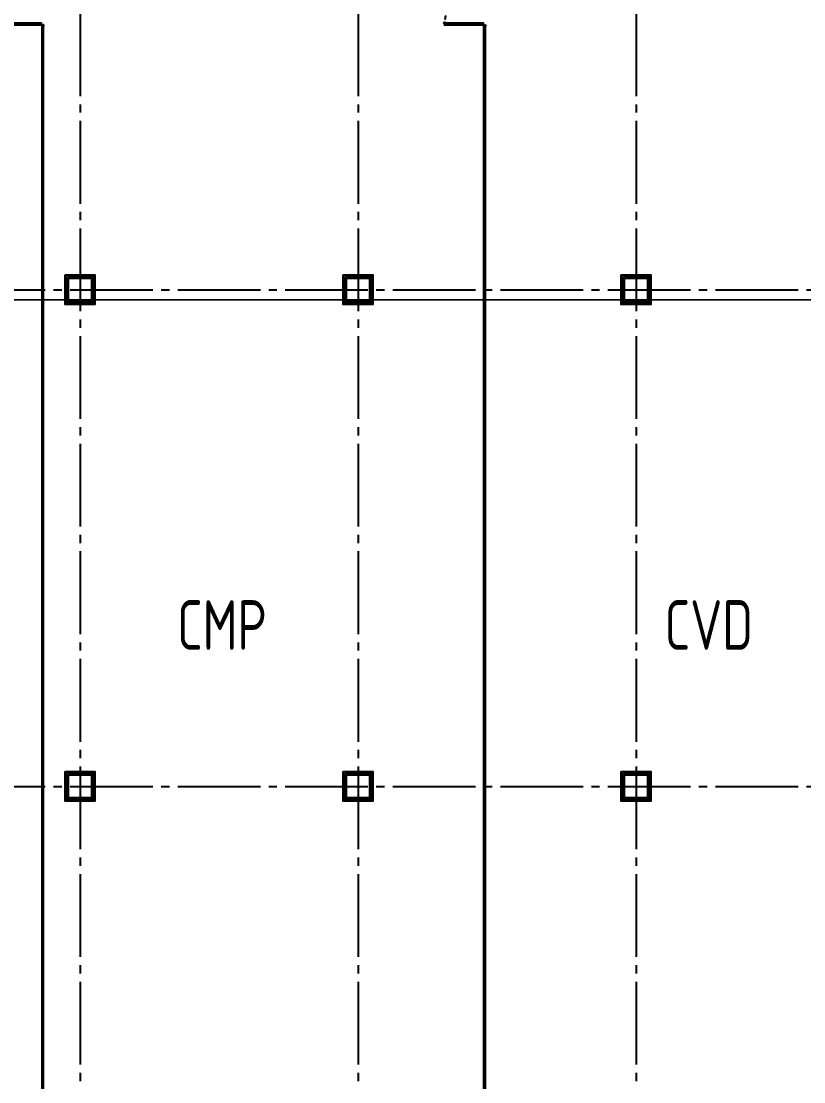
# Model space of a CAD drawing. Extents: x -960 to 27370, y -1283 to 11880.
# Drawn here: x 4982 to 7347, y 5108 to 8311 of the extents above; entities that cross this region are included whole.
import ezdxf
from ezdxf.enums import TextEntityAlignment as Align

# ---------------------------------------------------------------- set-up
doc = ezdxf.new("R2010")
doc.units = 0
doc.header["$LTSCALE"] = 100
doc.linetypes.add('188K-SM-03-F10-ARCH-PA-Y2257103$0$DASHED', pattern=[19.05, 12.7, -6.35])
doc.linetypes.add('X-S-FAB-L10$0$COL-CEN-LIN', pattern=[3.25, 2.5, -0.25, 0.25, -0.25])
for name, color, linetype in [('188K-SM-03-F10-ARCH-PA-Y2257103$0$K-AREA', 53, 'Continuous'), ('188K-SM-03-F10-ARCH-PA-Y2257103$0$K-AREA-細區', 53, 'Continuous'), ('188K-SM-03-F10-ARCH-PA-Y2257103$0$K-Door', 53, 'Continuous'), ('188K-SM-03-F10-ARCH-PA-Y2257103$0$K-P1S-4.2-單抗', 53, 'Continuous'), ('188K-SM-03-F10-ARCH-PA-Y2257103$0$K-P2D-4.2-雙抗', 53, 'Continuous'), ('188K-SM-03-F10-ARCH-PA-Y2257103$0$K-TXT', 53, 'Continuous'), ('X-S-FAB-L10$0$0-DIM-TXT', 8, 'Continuous'), ('X-S-FAB-L10$0$BLOCK', 8, 'Continuous'), ('X-S-FAB-L10$0$CCL', 8, 'X-S-FAB-L10$0$COL-CEN-LIN'), ('X-S-FAB-L10$0$COL-S', 8, 'Continuous'), ('X-S-FAB-L10$0$S-FNDN', 8, 'Continuous')]:
    doc.layers.add(name, color=color, linetype=linetype)
doc.styles.add('188K-SM-03-F10-ARCH-PA-Y2257103$0$14P7-XFDP10$0$AA-TXT', font='simplex.shx', dxfattribs={"width": 0.8, "bigfont": 'chineset.shx'})
doc.styles.add('188K-SM-03-F10-ARCH-PA-Y2257103$0$AA-TXT', font='isocp.shx', dxfattribs={"width": 0.8, "bigfont": 'chineset.shx'})
doc.styles.add('X-S-FAB-L10$0$CHINA', font='simplex.shx', dxfattribs={"width": 0.75, "bigfont": 'chineset.shx'})
doc.styles.add('X-S-FAB-L10$0$Standard', font='', dxfattribs={"width": 0.8})
doc.styles.add('X-S-FAB-L10$0$TG_NOTE_TEXT', font='simplex.shx', dxfattribs={"width": 0.75, "bigfont": 'chineset.shx'})
doc.styles.get('X-S-FAB-L10$0$Standard').set_extended_font_data('Microsoft JhengHei')

# ---------------------------------------------------------------- blocks, each defined once
blk = doc.blocks.new('X-S-FAB-L10$0$FAB2-L05')
at = {"layer": 'X-S-FAB-L10$0$CCL'}
for p, q in [((-21000, 11005), (-21000, 0)), ((-20160, 11005), (-20160, 0)), ((-19320, 11005), (-19320, 0)), ((-26880, 8220), (1210, 8220)), ((-26880, 6720), (1210, 6720))]:
    blk.add_line(p, q, dxfattribs=at)
at = {"layer": 'X-S-FAB-L10$0$COL-S'}
for points in [[(-21035, 8255), (-20965, 8255), (-20965, 8185), (-21035, 8185)], [(-20195, 8255), (-20125, 8255), (-20125, 8185), (-20195, 8185)], [(-19355, 8255), (-19285, 8255), (-19285, 8185), (-19355, 8185)], [(-21035, 6755), (-20965, 6755), (-20965, 6685), (-21035, 6685)], [(-20195, 6755), (-20125, 6755), (-20125, 6685), (-20195, 6685)], [(-19355, 6755), (-19285, 6755), (-19285, 6685), (-19355, 6685)]]:
    blk.add_lwpolyline(points, close=True, dxfattribs=at)
blk = doc.blocks.new('X-S-FAB-L10')
at = {"layer": 'X-S-FAB-L10$0$COL-S'}
for p, q in [((5125, 7535), (5195, 7535)), ((5125, 7465), (5125, 7535)), ((5195, 7535), (5195, 7465)), ((5965, 7535), (6035, 7535)), ((5965, 7465), (5965, 7535)), ((6035, 7535), (6035, 7465)), ((6805, 7535), (6875, 7535)), ((6805, 7465), (6805, 7535)), ((6875, 7535), (6875, 7465)), ((5195, 7465), (5125, 7465)), ((6035, 7465), (5965, 7465)), ((6875, 7465), (6805, 7465)), ((5125, 6035), (5195, 6035)), ((5125, 5965), (5125, 6035)), ((5195, 6035), (5195, 5965)), ((5965, 6035), (6035, 6035)), ((5965, 5965), (5965, 6035)), ((6035, 6035), (6035, 5965)), ((6805, 6035), (6875, 6035)), ((6805, 5965), (6805, 6035)), ((6875, 6035), (6875, 5965)), ((5195, 5965), (5125, 5965)), ((6035, 5965), (5965, 5965)), ((6875, 5965), (6805, 5965))]:
    blk.add_line(p, q, dxfattribs=at)
at = {"layer": 'X-S-FAB-L10$0$S-FNDN', "lineweight": 0, "flags": 128}
for points in [[(11935, 9055), (4350, 9055), (4350, 7470), (9330, 7470), (9330, -55), (11935, -55), (11935, 4530), (11070, 4530), (11070, 5003), (11935, 5003)], [(4350, 7470), (1830, 7470), (1830, 1500), (1812.5, 1500), (1812.5, -55), (9330, -55), (9330, 7470)]]:
    blk.add_lwpolyline(points, close=True, dxfattribs=at)
at = {"layer": 'X-S-FAB-L10$0$BLOCK'}
blk.add_blockref('X-S-FAB-L10$0$FAB2-L05', (26160, -720), dxfattribs=at)
at = {"style": 'X-S-FAB-L10$0$TG_NOTE_TEXT', "width": 0.5, "flags": 1}
for p in [(7463.301, 9020), (18268.251, 8649), (11197.77, 4800.167), (16485.801, 4800.167), (25420.27, 2635), (13360, 320.001, 0), (7463.301, -33.333)]:
    blk.add_attdef('WH', text='', height=20, dxfattribs=at).set_placement(p, align=Align.BOTTOM_LEFT)
at = {"width": 0.5}
for style, p in [('X-S-FAB-L10$0$TG_NOTE_TEXT', (7585, 9020)), ('X-S-FAB-L10$0$TG_NOTE_TEXT', (18389.95, 8649)), ('X-S-FAB-L10$0$TG_NOTE_TEXT', (11117.5, 4813.5)), ('X-S-FAB-L10$0$TG_NOTE_TEXT', (16607.5, 4813.5)), ('X-S-FAB-L10$0$TG_NOTE_TEXT', (25350, 2635)), ('X-S-FAB-L10$0$Standard', (13129.375, 325.001, 0)), ('X-S-FAB-L10$0$TG_NOTE_TEXT', (7585, -20))]:
    blk.add_attdef('DESC', text='', height=10, dxfattribs=dict(at, style=style)).set_placement(p, align=Align.BOTTOM_LEFT)
for tag, style, p in [('TYPE', 'X-S-FAB-L10$0$TG_NOTE_TEXT', (7619.286, 9020)), ('NO', 'X-S-FAB-L10$0$TG_NOTE_TEXT', (7650.095, 9020)), ('TYPE', 'X-S-FAB-L10$0$TG_NOTE_TEXT', (18424.236, 8649)), ('NO', 'X-S-FAB-L10$0$TG_NOTE_TEXT', (18455.045, 8649)), ('NO', 'X-S-FAB-L10$0$TG_NOTE_TEXT', (11088.595, 4813.5)), ('TYPE', 'X-S-FAB-L10$0$TG_NOTE_TEXT', (11151.786, 4813.5)), ('TYPE', 'X-S-FAB-L10$0$TG_NOTE_TEXT', (16641.786, 4813.5)), ('NO', 'X-S-FAB-L10$0$TG_NOTE_TEXT', (16672.595, 4813.5)), ('NO', 'X-S-FAB-L10$0$TG_NOTE_TEXT', (25313, 2635)), ('TYPE', 'X-S-FAB-L10$0$TG_NOTE_TEXT', (25350, 2635)), ('NO', 'X-S-FAB-L10$0$Standard', (13100, 320.001, 0)), ('TYPE', 'X-S-FAB-L10$0$Standard', (13129.375, 320.001, 0)), ('TYPE', 'X-S-FAB-L10$0$TG_NOTE_TEXT', (7619.286, -20)), ('NO', 'X-S-FAB-L10$0$TG_NOTE_TEXT', (7650.095, -20))]:
    blk.add_attdef(tag, text='', height=10, dxfattribs=dict(at, style=style)).set_placement(p, align=Align.BOTTOM_RIGHT)
at = {"style": 'X-S-FAB-L10$0$TG_NOTE_TEXT', "width": 0.5, "flags": 1}
for rotation, p in [(180, (43, 7480)), (180, (943, 7480)), (90, (24310, 3717.77)), (270, (17080, 1711.699))]:
    blk.add_attdef('WH', text='', height=20, rotation=rotation, dxfattribs=at).set_placement(p, align=Align.BOTTOM_LEFT)
at = {"width": 0.5}
for rotation, style, p in [(180, 'X-S-FAB-L10$0$Standard', (317.625, 7480)), (180, 'X-S-FAB-L10$0$Standard', (1217.625, 7480)), (90, 'X-S-FAB-L10$0$TG_NOTE_TEXT', (24310, 3647.5)), (270, 'X-S-FAB-L10$0$TG_NOTE_TEXT', (17080, 1605))]:
    blk.add_attdef('DESC', text='', height=10, rotation=rotation, dxfattribs=dict(at, style=style)).set_placement(p, align=Align.BOTTOM_LEFT)
for tag, rotation, style, p in [('TYPE', 180, 'X-S-FAB-L10$0$Standard', (317.625, 7480)), ('NO', 180, 'X-S-FAB-L10$0$Standard', (347, 7480)), ('TYPE', 180, 'X-S-FAB-L10$0$Standard', (1217.625, 7480)), ('NO', 180, 'X-S-FAB-L10$0$Standard', (1247, 7480)), ('TYPE', 90, 'X-S-FAB-L10$0$TG_NOTE_TEXT', (24310, 3647.5)), ('NO', 90, 'X-S-FAB-L10$0$TG_NOTE_TEXT', (24310, 3610.5)), ('TYPE', 270, 'X-S-FAB-L10$0$TG_NOTE_TEXT', (17080, 1605)), ('NO', 270, 'X-S-FAB-L10$0$TG_NOTE_TEXT', (17080, 1573))]:
    blk.add_attdef(tag, text='', height=10, rotation=rotation, dxfattribs=dict(at, style=style)).set_placement(p, align=Align.BOTTOM_RIGHT)
at = {"layer": 'X-S-FAB-L10$0$0-DIM-TXT', "style": 'X-S-FAB-L10$0$CHINA', "width": 0.75}
for p in [(667.414, 7855.1, -2689.4), (22627.353, 6728.814), (25644.722, 6728.814), (24778.787, 5569.051), (1118.252, 4980), (417.801, 4594.623), (23874.84, 4355), (22927.43, 4330.122), (23749.869, 3901.367), (417.801, 3765.236), (1118.252, 3730), (417.801, 3115.79), (536.882, 2227.832), (16908.994, 1782.652), (888.445, 880.466), (16977.43, 750), (18878.841, 750), (25641.221, 553.233), (21364.03, 526.894)]:
    blk.add_attdef('HIG', text='', height=80, dxfattribs=at).set_placement(p, align=Align.MIDDLE_LEFT)
blk = doc.blocks.new('188K-SM-03-F10-ARCH-PA-Y2257103$0$雙開門-2400×2400')
for p, q in [((225.2, 117.7), (223.8, 117.6)), ((229.2, 117.7), (225.2, 117.7)), ((225.2, 115.5), (229.2, 115.5)), ((229.2, 119), (229.2, 114.1)), ((230, 119), (229.2, 119)), ((229.2, 114.1), (230, 114.1)), ((230, 114.1), (230, 119)), ((0, 2.5), (0, -2.5)), ((0, -1.9), (0, 1.9)), ((0.6, 2.5), (3, 2.5)), ((3, 2.5), (3, 0.2)), ((3, 0.2), (3, 0.2)), ((239.4, 2.5), (237, 2.5)), ((237, 2.5), (237, -0.2)), ((237, -0.2), (237, 0)), ((240, 2.5), (240, -2.5)), ((240, -1.9), (240, 1.9)), ((3, -2.5), (0.6, -2.5)), ((4.7, -1.9), (3, -2.5)), ((3.7, -0.6), (3.9, -0.6)), ((3.9, -0.6), (4, -0.6)), ((4.1, -0.7), (4, -0.7)), ((4, -0.7), (4, -1.5)), ((4, -1.5), (4.6, -1.5)), ((4.5, -0.2), (4.1, -0.2)), ((4.1, -0.7), (4.1, -0.7)), ((4.6, -0.7), (4.5, -0.7)), ((4.5, -0.7), (4.5, -0.7)), ((4.6, -0.6), (4.7, -0.6)), ((4.6, -1.5), (4.6, -0.7)), ((4.7, -0.6), (4.8, -0.6)), ((5, -0.8), (5, -1.5)), ((235, -0.8), (235, -1.5)), ((235.3, -0.6), (235.2, -0.6)), ((235.4, -0.6), (235.3, -0.6)), ((235.3, -1.9), (237, -2.5)), ((235.4, -1.5), (235.4, -0.7)), ((235.4, -0.7), (235.5, -0.7)), ((236, -1.5), (235.4, -1.5)), ((235.5, -0.2), (235.9, -0.2)), ((235.5, -0.7), (235.5, -0.7)), ((235.9, -0.7), (235.9, -0.7)), ((235.9, -0.7), (236, -0.7)), ((236.1, -0.6), (236, -0.6)), ((236, -0.7), (236, -1.5)), ((236.3, -0.6), (236.1, -0.6)), ((237, -2.5), (239.4, -2.5))]:
    blk.add_line(p, q)
for points in [[(10.9, 121.6), (10.9, 123.4), (10.9, 121.6), (4.3, 121.6), (4.3, 121.5), (4.7, 121.5), (4.7, 120.4, 0.414214), (4.8, 120.3), (5, 120.3), (5, 120.4), (4.9, 120.4), (4.9, 121.4), (5, 121.4), (5, 4.1), (4.9, 4.1), (4.9, 5.1), (5, 5.1), (5, 5.2), (4.8, 5.2, 0.414214), (4.7, 5.1), (4.7, 4, 0.414214), (4.8, 3.8), (10.2, 3.8, 0.414214), (10.3, 4), (10.3, 5.1, 0.414214), (10.2, 5.2), (10, 5.2), (10, 5.1), (10.1, 5.1), (10.1, 4.1), (10, 4.1), (10, 121.4), (10.1, 121.4), (10.1, 120.4), (10, 120.4), (10, 120.3), (10.2, 120.3, 0.414214), (10.3, 120.4), (10.3, 121.4), (11.1, 121.4, 0.414214), (11.1, 121.4), (11.1, 123.6, 0.414214), (11.1, 123.7), (10.3, 123.7), (10.3, 123.4), (10.9, 123.4)], [(235.9, 121.6), (235.9, 123.4), (235.9, 121.6), (229.3, 121.6), (229.3, 121.5), (229.7, 121.5), (229.7, 120.4, 0.414214), (229.8, 120.3), (230, 120.3), (230, 120.4), (229.9, 120.4), (229.9, 121.4), (230, 121.4), (230, 4.1), (229.9, 4.1), (229.9, 5.1), (230, 5.1), (230, 5.2), (229.8, 5.2, 0.414214), (229.7, 5.1), (229.7, 4, 0.414214), (229.8, 3.8), (235.2, 3.8, 0.414214), (235.3, 4), (235.3, 5.1, 0.414214), (235.2, 5.2), (235, 5.2), (235, 5.1), (235.1, 5.1), (235.1, 4.1), (235, 4.1), (235, 121.4), (235.1, 121.4), (235.1, 120.4), (235, 120.4), (235, 120.3), (235.2, 120.3, 0.414214), (235.3, 120.4), (235.3, 121.4), (236.1, 121.4, 0.414214), (236.1, 121.4), (236.1, 123.6, 0.414214), (236.1, 123.7), (235.3, 123.7), (235.3, 123.4), (235.9, 123.4)], [(235.8, 117.7), (239.8, 117.7), (241.2, 117.6, -0.327495), (242, 116.9, -0.089847), (242.2, 106.2, -1.144881), (240.3, 106.6, 0.137079), (240.3, 114.9, 0.349357), (239.8, 115.5), (235.8, 115.5)]]:
    blk.add_lwpolyline(points, format="xyb")
blk.add_lwpolyline([(235, 114.1), (235, 119), (235.8, 119), (235.8, 114.1)], close=True)
at = {"ltscale": 500}
for points in [[(3.3, 0.3), (3.3, 3.1), (3, 3.1), (3, 0.3)], [(8.5, 3.8), (4, 3.8), (4, 4.1), (8.5, 4.1)], [(231.5, 3.8), (236, 3.8), (236, 4.1), (231.5, 4.1)], [(236.7, -0.1), (236.7, 3.1), (237, 3.1), (237, -0.1)]]:
    blk.add_lwpolyline(points, close=True, dxfattribs=at)
at = {"linetype": '188K-SM-03-F10-ARCH-PA-Y2257103$0$DASHED', "ltscale": 0.01}
for centre, start, end in [((3.5, 5.1), 0, 85.9993), ((236.5, 5.1), 94.0007, 180)]:
    blk.add_arc(centre, 116.5, start, end, dxfattribs=at)
for centre, radius, start, end in [((0.6, 1.9), 0.598, 90, 180), ((3.9, 0.2), 0.855, 178.2453, 256.7344), ((236.3, 0), 0.659, 270, 360), ((239.4, 1.9), 0.598, 0, 90), ((0.6, -1.9), 0.598, 180, 270), ((4.3, -0.6), 0.427, 111.7868, 180), ((4, -0.7), 0.11, 360, 90), ((4.3, -0.6), 0.427, 0, 68.2132), ((4.6, -0.7), 0.11, 90, 180), ((4.5, -1.5), 0.5, 288.9704, 0), ((4.8, -0.8), 0.2, 0, 90), ((235.2, -0.8), 0.2, 90, 180), ((235.5, -1.5), 0.5, 180, 251.0296), ((235.7, -0.6), 0.427, 111.7868, 180), ((235.4, -0.7), 0.11, 360, 90), ((235.7, -0.6), 0.427, 0, 68.2132), ((236, -0.7), 0.11, 90, 180), ((239.4, -1.9), 0.598, 270, 360)]:
    blk.add_arc(centre, radius, start, end)
for centre, major_axis, start_param, end_param in [((252.5, 110.9), (-21.3, 21.3), 0.585307, 0.943734), ((223.8, 106.3), (-0.707, 0.707), 0.872811, 4.284184), ((223.9, 116.7), (0.624, 0.624), 0.866962, 2.13291), ((239.6, 110.8), (-10.9, 10.9), 0.51383, 1.058752), ((225.3, 114.9), (-0.417, 0.417), -0.669314, 0.675093)]:
    blk.add_ellipse(centre, major_axis=major_axis, ratio=1, start_param=start_param, end_param=end_param)
at = {"ltscale": 500, "extrusion": (0, 0, -1)}
blk.add_ellipse((3.5, 3.6), major_axis=(0.495, 0.495), ratio=1, start_param=3.926991, end_param=10.210176, dxfattribs=at)
at = {"ltscale": 500}
blk.add_ellipse((236.5, 3.6), major_axis=(-0.495, 0.495), ratio=1, start_param=3.926991, end_param=10.210176, dxfattribs=at)
at = {"color": 8, "style": '188K-SM-03-F10-ARCH-PA-Y2257103$0$14P7-XFDP10$0$AA-TXT', "width": 0.8}
blk.add_text('2400x2400', height=12, dxfattribs=at).set_placement((120, -13.5), align=Align.MIDDLE_CENTER)
blk = doc.blocks.new('188K-SM-03-F10-ARCH-PA-Y2257103')
at = {"layer": '188K-SM-03-F10-ARCH-PA-Y2257103$0$K-AREA', "color": 1, "const_width": 3}
for points in [[(5115, 7545), (5205, 7545), (5205, 7455), (5115, 7455)], [(5955, 7545), (6045, 7545), (6045, 7455), (5955, 7455)], [(6795, 7545), (6885, 7545), (6885, 7455), (6795, 7455)], [(5115, 6045), (5205, 6045), (5205, 5955), (5115, 5955)], [(5955, 6045), (6045, 6045), (6045, 5955), (5955, 5955)], [(6795, 6045), (6885, 6045), (6885, 5955), (6795, 5955)]]:
    blk.add_lwpolyline(points, close=True, dxfattribs=at)
at = {"layer": '188K-SM-03-F10-ARCH-PA-Y2257103$0$K-AREA-細區', "const_width": 1}
for points in [[(5115, 7545), (5205, 7545), (5205, 7455), (5115, 7455)], [(5955, 7545), (6045, 7545), (6045, 7455), (5955, 7455)], [(6795, 7545), (6885, 7545), (6885, 7455), (6795, 7455)], [(5115, 6045), (5205, 6045), (5205, 5955), (5115, 5955)], [(5955, 6045), (6045, 6045), (6045, 5955), (5955, 5955)], [(6795, 6045), (6885, 6045), (6885, 5955), (6795, 5955)]]:
    blk.add_lwpolyline(points, close=True, dxfattribs=at)
at = {"layer": '188K-SM-03-F10-ARCH-PA-Y2257103$0$K-P1S-4.2-單抗'}
for points in [[(5115, 7545), (5205, 7545), (5205, 7455), (5115, 7455)], [(5120, 7540), (5200, 7540), (5200, 7460), (5120, 7460)], [(5955, 7545), (6045, 7545), (6045, 7455), (5955, 7455)], [(5960, 7540), (6040, 7540), (6040, 7460), (5960, 7460)], [(6795, 7545), (6885, 7545), (6885, 7455), (6795, 7455)], [(6800, 7540), (6880, 7540), (6880, 7460), (6800, 7460)], [(5115, 6045), (5205, 6045), (5205, 5955), (5115, 5955)], [(5120, 6040), (5200, 6040), (5200, 5960), (5120, 5960)], [(5955, 6045), (6045, 6045), (6045, 5955), (5955, 5955)], [(5960, 6040), (6040, 6040), (6040, 5960), (5960, 5960)], [(6795, 6045), (6885, 6045), (6885, 5955), (6795, 5955)], [(6800, 6040), (6880, 6040), (6880, 5960), (6800, 5960)]]:
    blk.add_lwpolyline(points, close=True, dxfattribs=at)
at = {"layer": '188K-SM-03-F10-ARCH-PA-Y2257103$0$K-P2D-4.2-雙抗'}
for p, q in [((5045, 2106), (5045, 8295)), ((5045, 2106), (5045, 8295)), ((5045, 2106), (5045, 8295)), ((5050, 2106), (5050, 8295)), ((5050, 2106), (5050, 8295)), ((5050, 2106), (5050, 8295)), ((6380, 2106), (6380, 8295)), ((6380, 2106), (6380, 8295)), ((6380, 2106), (6380, 8295)), ((6385, 2106), (6385, 8295)), ((6385, 2106), (6385, 8295)), ((6385, 2106), (6385, 8295))]:
    blk.add_line(p, q, dxfattribs=at)
at = {"layer": '188K-SM-03-F10-ARCH-PA-Y2257103$0$K-Door', "rotation": 89.99999999999999}
for p in [(5047.5, 8295), (6382.5, 8295)]:
    blk.add_blockref('188K-SM-03-F10-ARCH-PA-Y2257103$0$雙開門-2400×2400', p, dxfattribs=at)
at = {"layer": '188K-SM-03-F10-ARCH-PA-Y2257103$0$K-TXT', "style": '188K-SM-03-F10-ARCH-PA-Y2257103$0$AA-TXT', "width": 0.8}
for s, p in [('CMP', (5588.7, 6487.5)), ('CVD', (7059.9, 6487.5))]:
    blk.add_text(s, height=150, dxfattribs=at).set_placement(p, align=Align.MIDDLE_CENTER)

msp = doc.modelspace()

# ---------------------------------------------------------------- block references
for name in ['X-S-FAB-L10', '188K-SM-03-F10-ARCH-PA-Y2257103']:
    msp.add_blockref(name, (0, 0))

doc.saveas('drawing.dxf')
